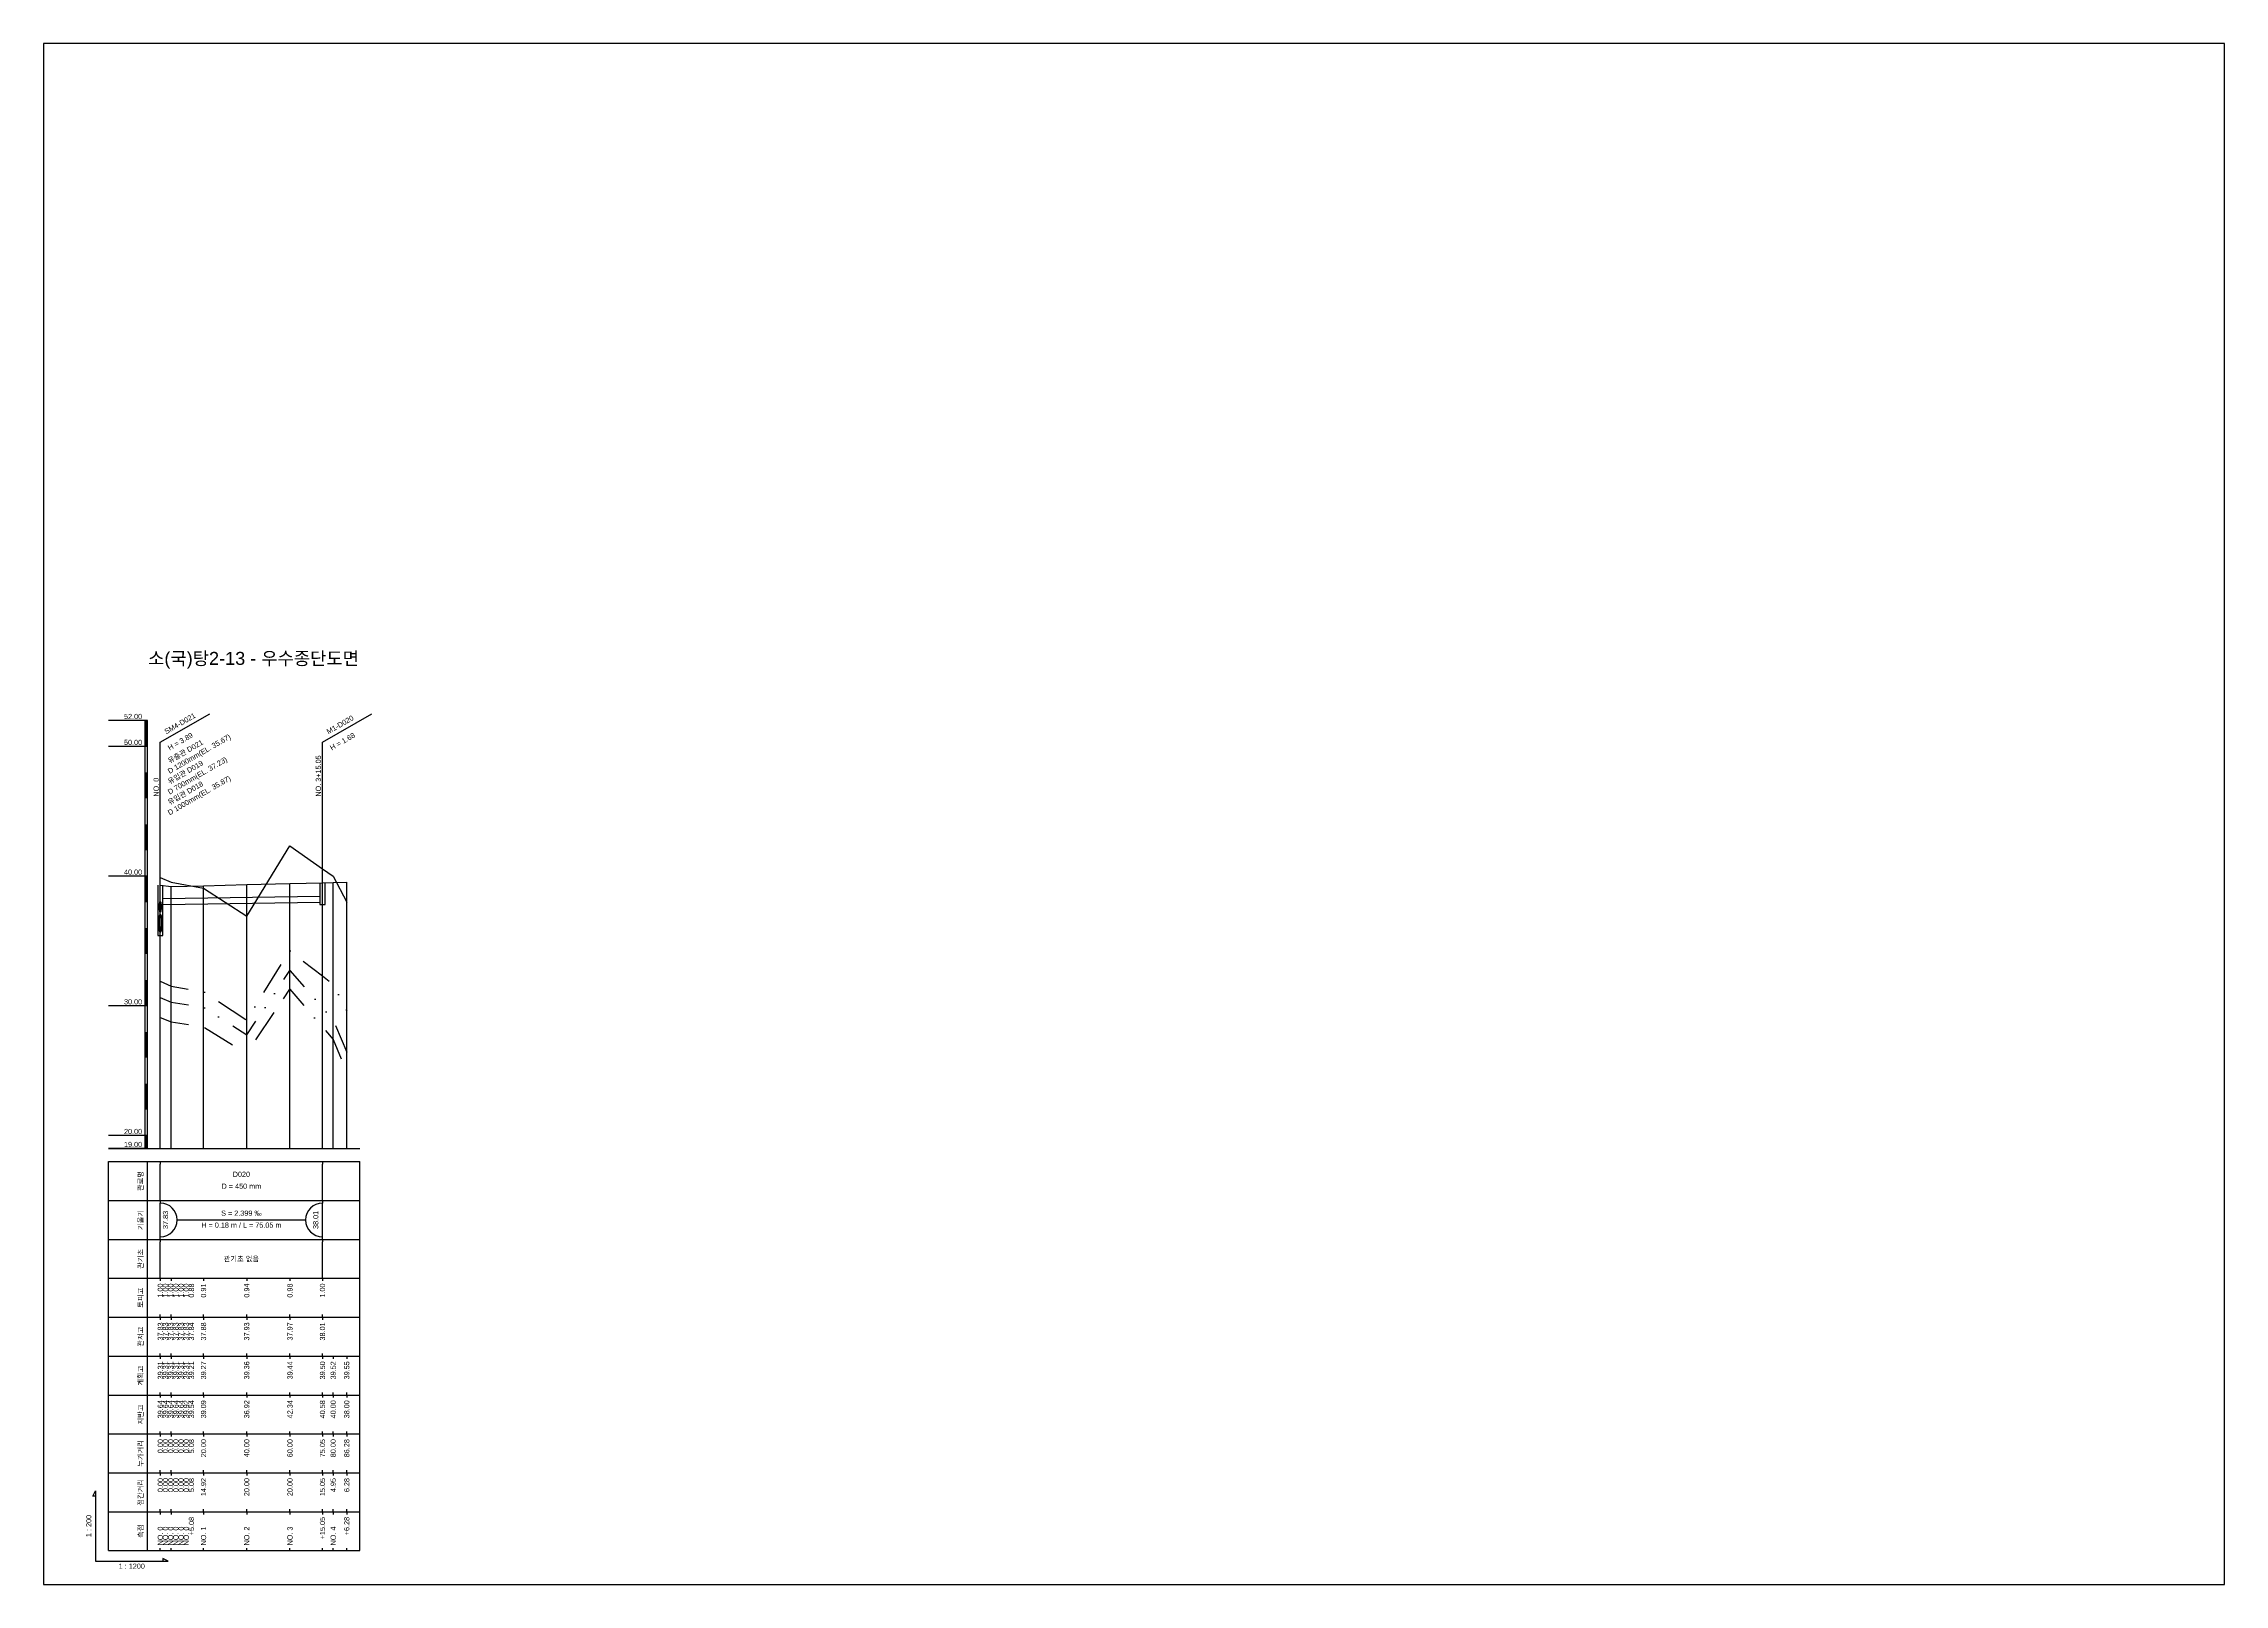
# Model space of a CAD drawing. Header units: millimetres. Extents: x -105495 to 3444, y -108190 to 2013.
# Drawn here: x 20 to 861, y -24472 to -23878 of the extents above; entities that cross this region are included whole.
import ezdxf
from ezdxf.enums import TextEntityAlignment as Align

# ---------------------------------------------------------------- set-up
doc = ezdxf.new("R2010")
doc.units = ezdxf.units.MM
for name, pattern in [('BORDER', [44.45, 12.7, -6.35, 12.7, -6.35, 0, -6.35]), ('DASHDOT', [25.4, 12.7, -6.35, 0, -6.35]), ('DIVIDE', [31.75, 12.7, -6.35, 0, -6.35, 0, -6.35])]:
    doc.linetypes.add(name, pattern=pattern)
for name, color, linetype in [('KZ_종단_계획선', 1, 'Continuous'), ('KZ_종단_관로', 4, 'Continuous'), ('KZ_종단_깃발', 7, 'Continuous'), ('KZ_종단_노선명', 7, 'Continuous'), ('KZ_종단_도각', 7, 'Continuous'), ('KZ_종단_맨홀', 4, 'Continuous'), ('KZ_종단_수직선', 7, 'Continuous'), ('KZ_종단_암선1', 56, 'DASHDOT'), ('KZ_종단_암선2', 4, 'DIVIDE'), ('KZ_종단_암선3', 6, 'BORDER'), ('KZ_종단_원형관', 4, 'Continuous'), ('KZ_종단_지반선', 3, 'Continuous'), ('KZ_종단_테이블문자', 7, 'Continuous'), ('KZ_종단_테이블선', 7, 'Continuous'), ('KZ_종단_폴대', 7, 'Continuous')]:
    doc.layers.add(name, color=color, linetype=linetype)
doc.styles.get("Standard").update_dxf_attribs({"font": 'arial.ttf'})

msp = doc.modelspace()

# ---------------------------------------------------------------- linework, layer by layer
at = {"layer": 'KZ_종단_계획선'}
msp.add_lwpolyline([(65, -24202.43), (65, -24202.43), (65, -24202.43), (65, -24202.43), (65, -24202.43), (65, -24202.43), (69.23, -24202.95), (81.67, -24202.64), (98.33, -24202.22), (115, -24201.8), (127.54, -24201.49), (131.67, -24201.38), (136.9, -24201.25)], dxfattribs=at)
at = {"layer": 'KZ_종단_관로'}
for p, q in [((66, -24207.6), (126.54, -24206.7)), ((66, -24209.85), (126.54, -24208.95))]:
    msp.add_line(p, q, dxfattribs=at)
at = {"layer": 'KZ_종단_깃발'}
for p, q in [((65, -24147.32), (84.05, -24136.32)), ((127.54, -24147.32), (146.59, -24136.32)), ((65, -24304), (65, -24147.32)), ((127.54, -24304), (127.54, -24147.32))]:
    msp.add_line(p, q, dxfattribs=at)
at = {"layer": 'KZ_종단_도각'}
msp.add_lwpolyline([(20, -24472), (861, -24472), (861, -23878), (20, -23878)], close=True, dxfattribs=at)
at = {"layer": 'KZ_종단_맨홀'}
for points in [[(64, -24202.43), (64, -24221.87), (66, -24221.87), (66, -24202.43)], [(126.54, -24201.49), (126.54, -24209.89), (128.54, -24209.89), (128.54, -24201.49)]]:
    msp.add_lwpolyline(points, dxfattribs=at)
at = {"layer": 'KZ_종단_수직선'}
for p, q in [((65, -24304), (65, -24202.43)), ((65, -24304), (65, -24202.43)), ((65, -24304), (65, -24202.43)), ((65, -24304), (65, -24202.43)), ((65, -24304), (65, -24202.43)), ((65, -24304), (65, -24202.43)), ((65, -24304), (65, -24202.43)), ((65, -24304), (65, -24202.43)), ((65, -24304), (65, -24202.43)), ((65, -24304), (65, -24202.43)), ((65, -24304), (65, -24202.43)), ((69.23, -24304), (69.23, -24202.95)), ((81.67, -24304), (81.67, -24202.64)), ((98.33, -24304), (98.33, -24202.22)), ((115, -24304), (115, -24201.8)), ((127.54, -24304), (127.54, -24201.49)), ((131.67, -24304), (131.67, -24201.38)), ((136.9, -24304), (136.9, -24201.25))]:
    msp.add_line(p, q, dxfattribs=at)
at = {"layer": 'KZ_종단_암선1', "flags": 128}
msp.add_lwpolyline([(65, -24240.81), (65, -24240.81), (65, -24240.81), (65, -24240.81), (65, -24240.81), (65, -24239.42), (69.23, -24241.32), (81.67, -24243.53), (98.33, -24254.4), (115, -24227.72), (127.54, -24237.43), (131.67, -24240.62), (136.9, -24251.03)], dxfattribs=at)
at = {"layer": 'KZ_종단_암선2', "flags": 128}
msp.add_lwpolyline([(65, -24247.09), (65, -24247.09), (65, -24247.09), (65, -24247.09), (65, -24247.09), (65, -24245.7), (69.23, -24247.52), (81.67, -24249.51), (98.33, -24260.08), (115, -24235.3), (127.54, -24249.72), (131.67, -24254.46), (136.9, -24266.88)], dxfattribs=at)
at = {"layer": 'KZ_종단_암선3', "flags": 128}
msp.add_lwpolyline([(65, -24254.8), (65, -24254.8), (65, -24254.8), (65, -24254.8), (65, -24254.8), (65, -24253.41), (69.23, -24255.18), (81.67, -24257.01), (98.33, -24267.38), (115, -24242.54), (127.54, -24257.15), (131.67, -24261.96), (136.9, -24274.45)], dxfattribs=at)
at = {"layer": 'KZ_종단_원형관'}
for p, q in [((64.66, -24210.81), (64.67, -24210.46)), ((64.67, -24211.16), (64.66, -24210.81)), ((64.67, -24210.46), (64.68, -24210.11)), ((64.68, -24211.51), (64.67, -24211.16)), ((64.68, -24210.11), (64.71, -24209.79)), ((64.71, -24211.83), (64.68, -24211.51)), ((64.71, -24209.79), (64.74, -24209.5)), ((64.74, -24212.12), (64.71, -24211.83)), ((64.74, -24209.5), (64.78, -24209.25)), ((64.78, -24212.37), (64.74, -24212.12)), ((64.78, -24209.25), (64.83, -24209.04)), ((64.83, -24212.58), (64.78, -24212.37)), ((64.83, -24209.04), (64.88, -24208.89)), ((64.88, -24208.89), (64.94, -24208.8)), ((64.94, -24208.8), (65, -24208.77)), ((65, -24208.77), (65.06, -24208.8)), ((65.06, -24208.8), (65.12, -24208.89)), ((65.12, -24208.89), (65.17, -24209.04)), ((65.17, -24209.04), (65.22, -24209.25)), ((65.22, -24212.37), (65.17, -24212.58)), ((65.22, -24209.25), (65.26, -24209.5)), ((65.26, -24212.12), (65.22, -24212.37)), ((65.26, -24209.5), (65.29, -24209.79)), ((65.29, -24211.83), (65.26, -24212.12)), ((65.29, -24209.79), (65.32, -24210.11)), ((65.32, -24211.51), (65.29, -24211.83)), ((65.32, -24210.11), (65.33, -24210.46)), ((65.33, -24211.16), (65.32, -24211.51)), ((65.33, -24210.46), (65.34, -24210.81)), ((65.34, -24210.81), (65.33, -24211.16)), ((64.42, -24217.17), (64.43, -24216.57)), ((64.43, -24217.78), (64.42, -24217.17)), ((64.43, -24216.57), (64.46, -24215.99)), ((64.46, -24218.36), (64.43, -24217.78)), ((64.46, -24215.99), (64.5, -24215.44)), ((64.5, -24218.91), (64.46, -24218.36)), ((64.5, -24215.44), (64.56, -24214.94)), ((64.56, -24219.41), (64.5, -24218.91)), ((64.51, -24216.74), (64.52, -24216.23)), ((64.52, -24217.25), (64.51, -24216.74)), ((64.52, -24216.23), (64.54, -24215.74)), ((64.54, -24217.74), (64.52, -24217.25)), ((64.54, -24215.74), (64.58, -24215.28)), ((64.58, -24218.19), (64.54, -24217.74)), ((64.56, -24214.94), (64.63, -24214.51)), ((64.63, -24219.84), (64.56, -24219.41)), ((64.58, -24215.28), (64.63, -24214.87)), ((64.63, -24218.61), (64.58, -24218.19)), ((64.63, -24214.51), (64.71, -24214.17)), ((64.63, -24214.87), (64.69, -24214.51)), ((64.69, -24218.97), (64.63, -24218.61)), ((64.71, -24220.18), (64.63, -24219.84)), ((64.69, -24214.51), (64.76, -24214.22)), ((64.76, -24219.26), (64.69, -24218.97)), ((64.71, -24214.17), (64.8, -24213.91)), ((64.8, -24220.44), (64.71, -24220.18)), ((64.76, -24214.22), (64.83, -24214.01)), ((64.83, -24219.47), (64.76, -24219.26)), ((64.8, -24213.91), (64.9, -24213.75)), ((64.9, -24220.6), (64.8, -24220.44)), ((64.88, -24212.73), (64.83, -24212.58)), ((64.83, -24214.01), (64.92, -24213.87)), ((64.92, -24219.61), (64.83, -24219.47)), ((64.94, -24212.82), (64.88, -24212.73)), ((64.9, -24213.75), (65, -24213.7)), ((65, -24220.65), (64.9, -24220.6)), ((64.92, -24213.87), (65, -24213.83)), ((65, -24219.65), (64.92, -24219.61)), ((65, -24212.85), (64.94, -24212.82)), ((65.06, -24212.82), (65, -24212.85)), ((65, -24213.7), (65.1, -24213.75)), ((65, -24213.83), (65.08, -24213.87)), ((65.08, -24219.61), (65, -24219.65)), ((65.1, -24220.6), (65, -24220.65)), ((65.12, -24212.73), (65.06, -24212.82)), ((65.08, -24213.87), (65.17, -24214.01)), ((65.17, -24219.47), (65.08, -24219.61)), ((65.1, -24213.75), (65.2, -24213.91)), ((65.2, -24220.44), (65.1, -24220.6)), ((65.17, -24212.58), (65.12, -24212.73)), ((65.17, -24214.01), (65.24, -24214.22)), ((65.24, -24219.26), (65.17, -24219.47)), ((65.2, -24213.91), (65.29, -24214.17)), ((65.29, -24220.18), (65.2, -24220.44)), ((65.24, -24214.22), (65.31, -24214.51)), ((65.31, -24218.97), (65.24, -24219.26)), ((65.29, -24214.17), (65.37, -24214.51)), ((65.37, -24219.84), (65.29, -24220.18)), ((65.31, -24214.51), (65.37, -24214.87)), ((65.37, -24218.61), (65.31, -24218.97)), ((65.37, -24214.51), (65.44, -24214.94)), ((65.37, -24214.87), (65.42, -24215.28)), ((65.42, -24218.19), (65.37, -24218.61)), ((65.44, -24219.41), (65.37, -24219.84)), ((65.42, -24215.28), (65.46, -24215.74)), ((65.46, -24217.74), (65.42, -24218.19)), ((65.44, -24214.94), (65.5, -24215.44)), ((65.5, -24218.91), (65.44, -24219.41)), ((65.46, -24215.74), (65.48, -24216.23)), ((65.48, -24217.25), (65.46, -24217.74)), ((65.48, -24216.23), (65.48, -24216.74)), ((65.48, -24216.74), (65.48, -24217.25)), ((65.5, -24215.44), (65.54, -24215.99)), ((65.54, -24218.36), (65.5, -24218.91)), ((65.54, -24215.99), (65.57, -24216.57)), ((65.57, -24217.78), (65.54, -24218.36)), ((65.57, -24216.57), (65.58, -24217.17)), ((65.58, -24217.17), (65.57, -24217.78))]:
    msp.add_line(p, q, dxfattribs=at)
at = {"layer": 'KZ_종단_지반선', "flags": 128}
msp.add_lwpolyline([(65, -24200.81), (65, -24200.81), (65, -24200.81), (65, -24200.81), (65, -24200.81), (65, -24199.42), (69.23, -24201.32), (81.67, -24203.53), (98.33, -24214.4), (115, -24187.32), (127.54, -24196.11), (131.67, -24199), (136.9, -24209.02)], dxfattribs=at)
at = {"layer": 'KZ_종단_테이블문자'}
for p, q in [((65, -24309), (65, -24310)), ((65, -24323), (65, -24310)), ((127.54, -24309), (127.54, -24310)), ((127.54, -24323), (127.54, -24310)), ((65, -24324), (65, -24323)), ((65, -24324), (65, -24325)), ((65, -24338), (65, -24325)), ((127.54, -24324), (127.54, -24323)), ((127.54, -24324), (127.54, -24325)), ((127.54, -24338), (127.54, -24325)), ((65, -24339), (65, -24338)), ((71.42, -24331.5), (121.12, -24331.5)), ((127.54, -24339), (127.54, -24338)), ((65, -24339), (65, -24340)), ((65, -24353), (65, -24340)), ((127.54, -24339), (127.54, -24340)), ((127.54, -24353), (127.54, -24340)), ((65, -24354), (65, -24353)), ((127.54, -24354), (127.54, -24353))]:
    msp.add_line(p, q, dxfattribs=at)
for centre, start, end in [((65, -24331.5), 270, 90), ((127.54, -24331.5), 90, 270)]:
    msp.add_arc(centre, 6.5, start, end, dxfattribs=at)
at = {"layer": 'KZ_종단_테이블선'}
for p, q in [((45, -24304), (141.9, -24304)), ((45, -24324), (45, -24309)), ((45, -24309), (141.9, -24309)), ((60, -24324), (60, -24309)), ((141.9, -24324), (141.9, -24309)), ((45, -24339), (45, -24324)), ((45, -24324), (141.9, -24324)), ((60, -24339), (60, -24324)), ((141.9, -24339), (141.9, -24324)), ((45, -24354), (45, -24339)), ((45, -24339), (141.9, -24339)), ((60, -24354), (60, -24339)), ((141.9, -24354), (141.9, -24339)), ((45, -24369), (45, -24354)), ((45, -24354), (141.9, -24354)), ((60, -24369), (60, -24354)), ((65, -24354), (65, -24355)), ((65, -24354), (65, -24355)), ((65, -24354), (65, -24355)), ((65, -24354), (65, -24355)), ((65, -24354), (65, -24355)), ((65, -24354), (65, -24355)), ((69.23, -24354), (69.23, -24355)), ((81.67, -24354), (81.67, -24355)), ((98.33, -24354), (98.33, -24355)), ((115, -24354), (115, -24355)), ((127.54, -24354), (127.54, -24355)), ((141.9, -24369), (141.9, -24354)), ((45, -24384), (45, -24369)), ((45, -24369), (141.9, -24369)), ((60, -24384), (60, -24369)), ((65, -24369), (65, -24368)), ((65, -24369), (65, -24368)), ((65, -24369), (65, -24368)), ((65, -24369), (65, -24368)), ((65, -24369), (65, -24368)), ((65, -24369), (65, -24368)), ((65, -24369), (65, -24370)), ((65, -24369), (65, -24370)), ((65, -24369), (65, -24370)), ((65, -24369), (65, -24370)), ((65, -24369), (65, -24370)), ((65, -24369), (65, -24370)), ((69.23, -24369), (69.23, -24368)), ((69.23, -24369), (69.23, -24370)), ((81.67, -24369), (81.67, -24368)), ((81.67, -24369), (81.67, -24370)), ((98.33, -24369), (98.33, -24368)), ((98.33, -24369), (98.33, -24370)), ((115, -24369), (115, -24368)), ((115, -24369), (115, -24370)), ((127.54, -24369), (127.54, -24368)), ((127.54, -24369), (127.54, -24370)), ((141.9, -24384), (141.9, -24369)), ((45, -24399), (45, -24384)), ((45, -24384), (141.9, -24384)), ((60, -24399), (60, -24384)), ((65, -24384), (65, -24383)), ((65, -24384), (65, -24383)), ((65, -24384), (65, -24383)), ((65, -24384), (65, -24383)), ((65, -24384), (65, -24383)), ((65, -24384), (65, -24383)), ((65, -24384), (65, -24385)), ((65, -24384), (65, -24385)), ((65, -24384), (65, -24385)), ((65, -24384), (65, -24385)), ((65, -24384), (65, -24385)), ((65, -24384), (65, -24385)), ((69.23, -24384), (69.23, -24383)), ((69.23, -24384), (69.23, -24385)), ((81.67, -24384), (81.67, -24383)), ((81.67, -24384), (81.67, -24385)), ((98.33, -24384), (98.33, -24383)), ((98.33, -24384), (98.33, -24385)), ((115, -24384), (115, -24383)), ((115, -24384), (115, -24385)), ((127.54, -24384), (127.54, -24383)), ((127.54, -24384), (127.54, -24385)), ((131.67, -24384), (131.67, -24385)), ((136.9, -24384), (136.9, -24385)), ((141.9, -24399), (141.9, -24384)), ((45, -24414), (45, -24399)), ((45, -24399), (141.9, -24399)), ((60, -24414), (60, -24399)), ((65, -24399), (65, -24398)), ((65, -24399), (65, -24398)), ((65, -24399), (65, -24398)), ((65, -24399), (65, -24398)), ((65, -24399), (65, -24398)), ((65, -24399), (65, -24398)), ((65, -24399), (65, -24400)), ((65, -24399), (65, -24400)), ((65, -24399), (65, -24400)), ((65, -24399), (65, -24400)), ((65, -24399), (65, -24400)), ((65, -24399), (65, -24400)), ((69.23, -24399), (69.23, -24398)), ((69.23, -24399), (69.23, -24400)), ((81.67, -24399), (81.67, -24398)), ((81.67, -24399), (81.67, -24400)), ((98.33, -24399), (98.33, -24398)), ((98.33, -24399), (98.33, -24400)), ((115, -24399), (115, -24398)), ((115, -24399), (115, -24400)), ((127.54, -24399), (127.54, -24398)), ((127.54, -24399), (127.54, -24400)), ((131.67, -24399), (131.67, -24398)), ((131.67, -24399), (131.67, -24400)), ((136.9, -24399), (136.9, -24398)), ((136.9, -24399), (136.9, -24400)), ((141.9, -24414), (141.9, -24399)), ((45, -24429), (45, -24414)), ((45, -24414), (141.9, -24414)), ((60, -24429), (60, -24414)), ((65, -24414), (65, -24413)), ((65, -24414), (65, -24413)), ((65, -24414), (65, -24413)), ((65, -24414), (65, -24413)), ((65, -24414), (65, -24413)), ((65, -24414), (65, -24413)), ((65, -24414), (65, -24415)), ((65, -24414), (65, -24415)), ((65, -24414), (65, -24415)), ((65, -24414), (65, -24415)), ((65, -24414), (65, -24415)), ((65, -24414), (65, -24415)), ((69.23, -24414), (69.23, -24413)), ((69.23, -24414), (69.23, -24415)), ((81.67, -24414), (81.67, -24413)), ((81.67, -24414), (81.67, -24415)), ((98.33, -24414), (98.33, -24413)), ((98.33, -24414), (98.33, -24415)), ((115, -24414), (115, -24413)), ((115, -24414), (115, -24415)), ((127.54, -24414), (127.54, -24413)), ((127.54, -24414), (127.54, -24415)), ((131.67, -24414), (131.67, -24413)), ((131.67, -24414), (131.67, -24415)), ((136.9, -24414), (136.9, -24413)), ((136.9, -24414), (136.9, -24415)), ((141.9, -24429), (141.9, -24414)), ((45, -24444), (45, -24429)), ((45, -24429), (141.9, -24429)), ((60, -24444), (60, -24429)), ((65, -24429), (65, -24428)), ((65, -24429), (65, -24428)), ((65, -24429), (65, -24428)), ((65, -24429), (65, -24428)), ((65, -24429), (65, -24428)), ((65, -24429), (65, -24428)), ((65, -24429), (65, -24430)), ((65, -24429), (65, -24430)), ((65, -24429), (65, -24430)), ((65, -24429), (65, -24430)), ((65, -24429), (65, -24430)), ((65, -24429), (65, -24430)), ((69.23, -24429), (69.23, -24428)), ((69.23, -24429), (69.23, -24430)), ((81.67, -24429), (81.67, -24428)), ((81.67, -24429), (81.67, -24430)), ((98.33, -24429), (98.33, -24428)), ((98.33, -24429), (98.33, -24430)), ((115, -24429), (115, -24428)), ((115, -24429), (115, -24430)), ((127.54, -24429), (127.54, -24428)), ((127.54, -24429), (127.54, -24430)), ((131.67, -24429), (131.67, -24428)), ((131.67, -24429), (131.67, -24430)), ((136.9, -24429), (136.9, -24428)), ((136.9, -24429), (136.9, -24430)), ((141.9, -24444), (141.9, -24429)), ((45, -24459), (45, -24444)), ((45, -24444), (141.9, -24444)), ((60, -24459), (60, -24444)), ((65, -24444), (65, -24443)), ((65, -24444), (65, -24443)), ((65, -24444), (65, -24443)), ((65, -24444), (65, -24443)), ((65, -24444), (65, -24443)), ((65, -24444), (65, -24443)), ((65, -24444), (65, -24445)), ((65, -24444), (65, -24445)), ((65, -24444), (65, -24445)), ((65, -24444), (65, -24445)), ((65, -24444), (65, -24445)), ((65, -24444), (65, -24445)), ((69.23, -24444), (69.23, -24443)), ((69.23, -24444), (69.23, -24445)), ((81.67, -24444), (81.67, -24443)), ((81.67, -24444), (81.67, -24445)), ((98.33, -24444), (98.33, -24443)), ((98.33, -24444), (98.33, -24445)), ((115, -24444), (115, -24443)), ((115, -24444), (115, -24445)), ((127.54, -24444), (127.54, -24443)), ((127.54, -24444), (127.54, -24445)), ((131.67, -24444), (131.67, -24443)), ((131.67, -24444), (131.67, -24445)), ((136.9, -24444), (136.9, -24443)), ((136.9, -24444), (136.9, -24445)), ((141.9, -24459), (141.9, -24444)), ((45, -24459), (141.9, -24459)), ((65, -24459), (65, -24458)), ((65, -24459), (65, -24458)), ((65, -24459), (65, -24458)), ((65, -24459), (65, -24458)), ((65, -24459), (65, -24458)), ((65, -24459), (65, -24458)), ((69.23, -24459), (69.23, -24458)), ((81.67, -24459), (81.67, -24458)), ((98.33, -24459), (98.33, -24458)), ((115, -24459), (115, -24458)), ((127.54, -24459), (127.54, -24458)), ((131.67, -24459), (131.67, -24458)), ((136.9, -24459), (136.9, -24458))]:
    msp.add_line(p, q, dxfattribs=at)
msp.add_lwpolyline([(40, -24438), (39, -24438), (40, -24436), (40, -24463), (68, -24463), (66, -24462), (66, -24463)], dxfattribs=at)
at = {"layer": 'KZ_종단_폴대'}
for p, q in [((60, -24139), (45, -24139)), ((60, -24149), (45, -24149)), ((60, -24199), (45, -24199)), ((60, -24249), (45, -24249)), ((60, -24299), (45, -24299)), ((60, -24304), (45, -24304))]:
    msp.add_line(p, q, dxfattribs=at)
at = {"layer": 'KZ_종단_폴대', "const_width": 1}
for points in [[(59.5, -24149), (59.5, -24139)], [(59.5, -24169), (59.5, -24159)], [(59.5, -24189), (59.5, -24179)], [(59.5, -24209), (59.5, -24199)], [(59.5, -24229), (59.5, -24219)], [(59.5, -24249), (59.5, -24239)], [(59.5, -24269), (59.5, -24259)], [(59.5, -24289), (59.5, -24279)], [(59.5, -24304), (59.5, -24299)]]:
    msp.add_lwpolyline(points, dxfattribs=at)
at = {"layer": 'KZ_종단_폴대'}
msp.add_lwpolyline([(60, -24304), (60, -24139), (59, -24139), (59, -24304), (60, -24304)], dxfattribs=at)

# ---------------------------------------------------------------- texts
at = {"layer": 'KZ_종단_깃발'}
for s, rotation, p in [('SM4-D021', 30, (67.6, -24144.82)), ('M1-D020', 30, (130.14, -24144.82)), ('NO. 3+15.05', 90, (127.54, -24168.32)), ('NO. 0', 90, (65, -24168.32))]:
    msp.add_text(s, height=2, rotation=rotation, dxfattribs=at).set_placement(p, align=Align.BOTTOM_LEFT)
for s, p in [('H = 3.89', (67.6, -24148.82)), ('D 1200mm(EL. 35.67)', (67.6, -24157.82)), ('H = 1.68', (130.14, -24148.82)), ('D 700mm(EL. 37.23)', (67.6, -24165.82)), ('유출관 D021', (67.6, -24153.82)), ('D 1000mm(EL. 35.87)', (67.6, -24173.82)), ('유입관 D019', (67.6, -24161.82)), ('유입관 D018', (67.6, -24169.82))]:
    msp.add_text(s, height=2, rotation=30, dxfattribs=at).set_placement(p, align=Align.TOP_LEFT)
at = {"layer": 'KZ_종단_노선명'}
msp.add_text('소(국)탕2-13 - 우수종단도면', height=5, dxfattribs=at).set_placement((100.95, -24119), align=Align.BOTTOM_CENTER)
at = {"layer": 'KZ_종단_테이블문자'}
for s, p in [('D020', (96.27, -24315.5)), ('S = 2.399 ‰', (96.27, -24330.5))]:
    msp.add_text(s, height=2, dxfattribs=at).set_placement(p, align=Align.BOTTOM_CENTER)
for s, p in [('D = 450 mm', (96.27, -24317.5)), ('H = 0.18 m / L = 75.05 m', (96.27, -24332.5))]:
    msp.add_text(s, height=2, dxfattribs=at).set_placement(p, align=Align.TOP_CENTER)
msp.add_text('37.83', height=2, rotation=90, dxfattribs=at).set_placement((66, -24331.5), align=Align.TOP_CENTER)
msp.add_text('38.01', height=2, rotation=90, dxfattribs=at).set_placement((126.54, -24331.5), align=Align.BOTTOM_CENTER)
msp.add_text('관기초 없음', height=2, dxfattribs=at).set_placement((96.27, -24346.5), align=Align.MIDDLE_CENTER)
for s, p in [('1.00', (65, -24356)), ('1.00', (67, -24356)), ('1.00', (69, -24356)), ('1.00', (71, -24356)), ('1.00', (73, -24356)), ('1.00', (75, -24356)), ('0.88', (77, -24356)), ('0.91', (81.67, -24356)), ('0.94', (98.33, -24356)), ('0.98', (115, -24356)), ('1.00', (127.54, -24356)), ('37.83', (65, -24371)), ('37.83', (67, -24371)), ('37.83', (69, -24371)), ('37.83', (71, -24371)), ('37.83', (73, -24371)), ('37.83', (75, -24371)), ('37.84', (77, -24371)), ('37.88', (81.67, -24371)), ('37.93', (98.33, -24371)), ('37.97', (115, -24371)), ('38.01', (127.54, -24371)), ('39.31', (65, -24386)), ('39.31', (67, -24386)), ('39.31', (69, -24386)), ('39.31', (71, -24386)), ('39.31', (73, -24386)), ('39.31', (75, -24386)), ('39.21', (77, -24386)), ('39.27', (81.67, -24386)), ('39.36', (98.33, -24386)), ('39.44', (115, -24386)), ('39.50', (127.54, -24386)), ('39.52', (131.67, -24386)), ('39.55', (136.9, -24386)), ('39.64', (65, -24401)), ('39.64', (67, -24401)), ('39.64', (69, -24401)), ('39.64', (71, -24401)), ('39.64', (73, -24401)), ('39.92', (75, -24401)), ('39.54', (77, -24401)), ('39.09', (81.67, -24401)), ('36.92', (98.33, -24401)), ('42.34', (115, -24401)), ('40.58', (127.54, -24401)), ('40.00', (131.67, -24401)), ('38.00', (136.9, -24401)), ('0.00', (65, -24416)), ('0.00', (67, -24416)), ('0.00', (69, -24416)), ('0.00', (71, -24416)), ('0.00', (73, -24416)), ('0.00', (75, -24416)), ('5.08', (77, -24416)), ('20.00', (81.67, -24416)), ('40.00', (98.33, -24416)), ('60.00', (115, -24416)), ('75.05', (127.54, -24416)), ('80.00', (131.67, -24416)), ('86.28', (136.9, -24416)), ('0.00', (65, -24431)), ('0.00', (67, -24431)), ('0.00', (69, -24431)), ('0.00', (71, -24431)), ('0.00', (73, -24431)), ('0.00', (75, -24431)), ('5.08', (77, -24431)), ('14.92', (81.67, -24431)), ('20.00', (98.33, -24431)), ('20.00', (115, -24431)), ('15.05', (127.54, -24431)), ('4.95', (131.67, -24431)), ('6.28', (136.9, -24431)), ('+5.08', (77, -24446)), ('+15.05', (127.54, -24446)), ('+6.28', (136.9, -24446))]:
    msp.add_text(s, height=2, rotation=90, dxfattribs=at).set_placement(p, align=Align.MIDDLE_RIGHT)
for s, p in [('NO. 0', (65, -24457)), ('NO. 0', (67, -24457)), ('NO. 0', (69, -24457)), ('NO. 0', (71, -24457)), ('NO. 0', (73, -24457)), ('NO. 0', (75, -24457)), ('NO. 1', (81.67, -24457)), ('NO. 2', (98.33, -24457)), ('NO. 3', (115, -24457)), ('NO. 4', (131.67, -24457))]:
    msp.add_text(s, height=2, rotation=90, dxfattribs=at).set_placement(p, align=Align.MIDDLE_LEFT)
at = {"layer": 'KZ_종단_테이블선'}
for s, p in [('관로명', (59, -24316.5)), ('기울기', (59, -24331.5)), ('관기초', (59, -24346.5)), ('토피고', (59, -24361.5)), ('관저고', (59, -24376.5)), ('계획고', (59, -24391.5)), ('지반고', (59, -24406.5)), ('누가거리', (59, -24421.5)), ('점간거리', (59, -24436.5)), ('1 : 200', (39, -24449.5)), ('측점', (59, -24451.5))]:
    msp.add_text(s, height=2, rotation=90, dxfattribs=at).set_placement(p, align=Align.BOTTOM_CENTER)
msp.add_text('1 : 1200', height=2, dxfattribs=at).set_placement((54, -24464), align=Align.TOP_CENTER)
at = {"layer": 'KZ_종단_폴대'}
for s, p in [('52.00', (58, -24139)), ('50.00', (58, -24149)), ('40.00', (58, -24199)), ('30.00', (58, -24249)), ('20.00', (58, -24299)), ('19.00', (58, -24304))]:
    msp.add_text(s, height=2, dxfattribs=at).set_placement(p, align=Align.BOTTOM_RIGHT)

doc.saveas('drawing.dxf')
